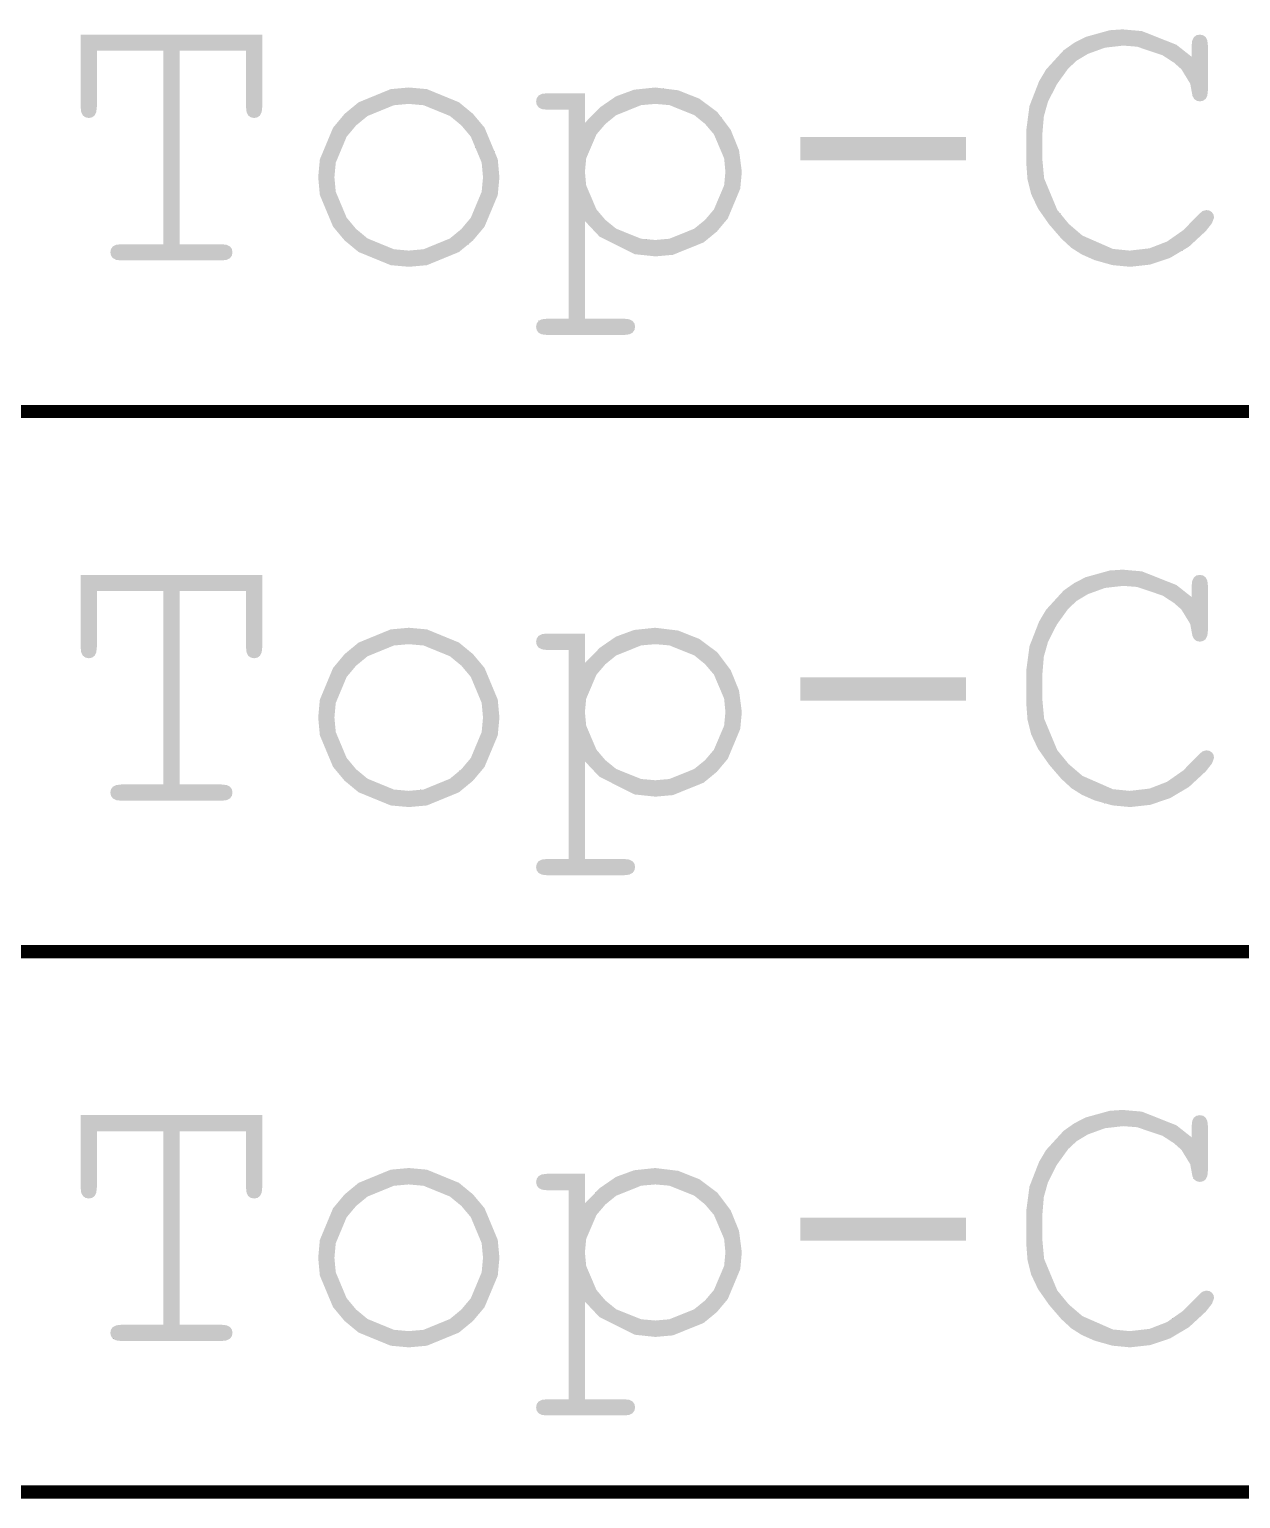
# Model space of a CAD drawing. Extents: x -3 to 268, y -4 to 76.
# Drawn here: x 207.35 to 216.55, y 42.79 to 53.94 of the extents above; entities that cross this region are included whole.
import ezdxf

# ---------------------------------------------------------------- set-up
doc = ezdxf.new("R2010")
doc.units = 0
doc.layers.add('DRILL_SYMBOLS', color=255, linetype='CONTINUOUS')

msp = doc.modelspace()

# ---------------------------------------------------------------- hatches: boundary and pattern name
at = {"layer": 'DRILL_SYMBOLS'}
for points in [[(208.492841, 53.774388), (208.492841, 52.306614), (208.812177, 52.306614), (208.849896, 52.302403), (208.875165, 52.289769), (208.889447, 52.270176), (208.894208, 52.245091), (208.889447, 52.220921), (208.875165, 52.201146), (208.849896, 52.187962), (208.812177, 52.183568), (208.048993, 52.183568), (208.011273, 52.187962), (207.986005, 52.201146), (207.971723, 52.220921), (207.966962, 52.245091), (207.971723, 52.270176), (207.986005, 52.289769), (208.011273, 52.302403), (208.048993, 52.306614), (208.368329, 52.306614), (208.368329, 53.774388), (207.864423, 53.774388), (207.864423, 53.348118), (207.860211, 53.3093), (207.847577, 53.283665), (207.827985, 53.269383), (207.802899, 53.264622), (207.778729, 53.269383), (207.758954, 53.283665), (207.74577, 53.3093), (207.741376, 53.348118), (207.741376, 53.897435), (209.119794, 53.897435), (209.119794, 53.348118), (209.115582, 53.3093), (209.102948, 53.283665), (209.083356, 53.269383), (209.05827, 53.264622), (209.033185, 53.269383), (209.013593, 53.283665), (209.000958, 53.3093), (208.996747, 53.348118), (208.996747, 53.774388)], [(216.174481, 53.728978), (216.174481, 53.815403), (216.178693, 53.853123), (216.191327, 53.878392), (216.210919, 53.892674), (216.236005, 53.897435), (216.26109, 53.892674), (216.280683, 53.878392), (216.293317, 53.853123), (216.297528, 53.815403), (216.297528, 53.474095), (216.293317, 53.435276), (216.280683, 53.409642), (216.26109, 53.395359), (216.236005, 53.390599), (216.213117, 53.394993), (216.194257, 53.408177), (216.18089, 53.431248), (216.174481, 53.465306), (216.163404, 53.52509), (216.096753, 53.634221), (216.041181, 53.683568), (215.95329, 53.740605), (215.759931, 53.80579), (215.654462, 53.813939), (215.5164, 53.798192), (215.386395, 53.75095), (215.302167, 53.700413), (215.236981, 53.639622), (215.150189, 53.519139), (215.083173, 53.386204), (215.052411, 53.277073), (215.042157, 53.154759), (215.042157, 52.939427), (215.054608, 52.806263), (215.154218, 52.567128), (215.241376, 52.461155), (215.345014, 52.372395), (215.576459, 52.270955), (215.704267, 52.258275), (215.85423, 52.275486), (215.987714, 52.327122), (216.110944, 52.413548), (216.230145, 52.53513), (216.256513, 52.558201), (216.28581, 52.565892), (216.309613, 52.561863), (216.32829, 52.549778), (216.340375, 52.531468), (216.344403, 52.508763), (216.328656, 52.466282), (216.281415, 52.406224), (216.15379, 52.288121), (216.011151, 52.203343), (215.860089, 52.152274), (215.707196, 52.135251), (215.572797, 52.148062), (215.4362, 52.186497), (215.339887, 52.229344), (215.261884, 52.278782), (215.185163, 52.349644), (215.092694, 52.456761), (215.008283, 52.577244), (214.955731, 52.688206), (214.928266, 52.799717), (214.91911, 52.921849), (214.91911, 53.172337), (214.943463, 53.355992), (215.016522, 53.543675), (215.069715, 53.63303), (215.203015, 53.778782), (215.283124, 53.835179), (215.369504, 53.879719), (215.552976, 53.930623), (215.650067, 53.936985), (215.797101, 53.923985), (216.059308, 53.819981)], [(210.920087, 52.814915), (210.907498, 52.679417), (210.80679, 52.439183), (210.795575, 52.814915), (210.785275, 52.926335), (210.702878, 53.123356), (210.63078, 53.208958), (210.544034, 53.280095), (210.344449, 53.361393), (210.23161, 53.371556), (210.118772, 53.361348), (209.919187, 53.279683), (209.83244, 53.208226), (209.760343, 53.122395), (209.677945, 52.92574), (209.667645, 52.814915), (209.677945, 52.704686), (209.760343, 52.508397), (209.83244, 52.422337), (209.919187, 52.35056), (210.118772, 52.268528), (210.23161, 52.258275), (210.344449, 52.268483), (210.544034, 52.350148), (210.63078, 52.421605), (210.702878, 52.507435), (210.785275, 52.704091), (210.795575, 52.814915), (210.80679, 52.439183), (210.718671, 52.334446), (210.61279, 52.247298), (210.369992, 52.1477), (210.233075, 52.135251), (210.094922, 52.147746), (209.851026, 52.24771), (209.745282, 52.335179), (209.657483, 52.440144), (209.557141, 52.680012), (209.544599, 52.814915), (209.557141, 52.950459), (209.657483, 53.19106), (209.745282, 53.296116), (209.851026, 53.383595), (210.094922, 53.483571), (210.233075, 53.496068), (210.369992, 53.483616), (210.61279, 53.384007), (210.718671, 53.296849), (210.80679, 53.192021), (210.907498, 52.951054)], [(211.569013, 53.452122), (211.569013, 53.228001), (211.682904, 53.344822), (211.804853, 53.428685), (211.942182, 53.479222), (212.102216, 53.496068), (212.276898, 53.474827), (212.437665, 53.411107), (212.574079, 53.309483), (212.675702, 53.174534), (212.738873, 53.019078), (212.759931, 52.855931), (212.748075, 52.728169), (212.653226, 52.501484), (212.635419, 52.855931), (212.62576, 52.958333), (212.54849, 53.140339), (212.480878, 53.219944), (212.39935, 53.286274), (212.210752, 53.36208), (212.103681, 53.371556), (211.995923, 53.362034), (211.806226, 53.285862), (211.724286, 53.219212), (211.656354, 53.139378), (211.578717, 52.957737), (211.569013, 52.855931), (211.578717, 52.753483), (211.656354, 52.57111), (211.724286, 52.491185), (211.806226, 52.424534), (211.995923, 52.348362), (212.103681, 52.338841), (212.210156, 52.348317), (212.398389, 52.424122), (212.480145, 52.490452), (212.548078, 52.570149), (212.625714, 52.752888), (212.635419, 52.855931), (212.653226, 52.501484), (212.570233, 52.402562), (212.469937, 52.32021), (212.236661, 52.226094), (212.103681, 52.214329), (211.946668, 52.231083), (211.679334, 52.365117), (211.569013, 52.482396), (211.569013, 51.741208), (211.867841, 51.741208), (211.905561, 51.736996), (211.930829, 51.724362), (211.945111, 51.70477), (211.949872, 51.679684), (211.945111, 51.655514), (211.930829, 51.635739), (211.905561, 51.622555), (211.867841, 51.618161), (211.280438, 51.618161), (211.242719, 51.622372), (211.21745, 51.635006), (211.203168, 51.654599), (211.198407, 51.679684), (211.203168, 51.70477), (211.21745, 51.724362), (211.242719, 51.736996), (211.280438, 51.741208), (211.445966, 51.741208), (211.445966, 53.32761), (211.280438, 53.32761), (211.242719, 53.332005), (211.21745, 53.345189), (211.203168, 53.36533), (211.198407, 53.390599), (211.203168, 53.414769), (211.21745, 53.434544), (211.242719, 53.447728), (211.280438, 53.452122)], [(214.460614, 53.119603), (214.460614, 52.943821), (213.205243, 52.943821), (213.205243, 53.119603)], [(208.492841, 49.674388), (208.492841, 48.206614), (208.812177, 48.206614), (208.849896, 48.202403), (208.875165, 48.189769), (208.889447, 48.170176), (208.894208, 48.145091), (208.889447, 48.120921), (208.875165, 48.101146), (208.849896, 48.087962), (208.812177, 48.083568), (208.048993, 48.083568), (208.011273, 48.087962), (207.986005, 48.101146), (207.971723, 48.120921), (207.966962, 48.145091), (207.971723, 48.170176), (207.986005, 48.189769), (208.011273, 48.202403), (208.048993, 48.206614), (208.368329, 48.206614), (208.368329, 49.674388), (207.864423, 49.674388), (207.864423, 49.248118), (207.860211, 49.2093), (207.847577, 49.183665), (207.827985, 49.169383), (207.802899, 49.164622), (207.778729, 49.169383), (207.758954, 49.183665), (207.74577, 49.2093), (207.741376, 49.248118), (207.741376, 49.797435), (209.119794, 49.797435), (209.119794, 49.248118), (209.115582, 49.2093), (209.102948, 49.183665), (209.083356, 49.169383), (209.05827, 49.164622), (209.033185, 49.169383), (209.013593, 49.183665), (209.000958, 49.2093), (208.996747, 49.248118), (208.996747, 49.674388)], [(216.174481, 49.628978), (216.174481, 49.715403), (216.178693, 49.753123), (216.191327, 49.778392), (216.210919, 49.792674), (216.236005, 49.797435), (216.26109, 49.792674), (216.280683, 49.778392), (216.293317, 49.753123), (216.297528, 49.715403), (216.297528, 49.374095), (216.293317, 49.335276), (216.280683, 49.309642), (216.26109, 49.295359), (216.236005, 49.290599), (216.213117, 49.294993), (216.194257, 49.308177), (216.18089, 49.331248), (216.174481, 49.365306), (216.163404, 49.42509), (216.096753, 49.534221), (216.041181, 49.583568), (215.95329, 49.640605), (215.759931, 49.70579), (215.654462, 49.713939), (215.5164, 49.698192), (215.386395, 49.65095), (215.302167, 49.600413), (215.236981, 49.539622), (215.150189, 49.419139), (215.083173, 49.286204), (215.052411, 49.177073), (215.042157, 49.054759), (215.042157, 48.839427), (215.054608, 48.706263), (215.154218, 48.467128), (215.241376, 48.361155), (215.345014, 48.272395), (215.576459, 48.170955), (215.704267, 48.158275), (215.85423, 48.175486), (215.987714, 48.227122), (216.110944, 48.313548), (216.230145, 48.43513), (216.256513, 48.458201), (216.28581, 48.465892), (216.309613, 48.461863), (216.32829, 48.449778), (216.340375, 48.431468), (216.344403, 48.408763), (216.328656, 48.366282), (216.281415, 48.306224), (216.15379, 48.188121), (216.011151, 48.103343), (215.860089, 48.052274), (215.707196, 48.035251), (215.572797, 48.048062), (215.4362, 48.086497), (215.339887, 48.129344), (215.261884, 48.178782), (215.185163, 48.249644), (215.092694, 48.356761), (215.008283, 48.477244), (214.955731, 48.588206), (214.928266, 48.699717), (214.91911, 48.821849), (214.91911, 49.072337), (214.943463, 49.255992), (215.016522, 49.443675), (215.069715, 49.53303), (215.203015, 49.678782), (215.283124, 49.735179), (215.369504, 49.779719), (215.552976, 49.830623), (215.650067, 49.836985), (215.797101, 49.823985), (216.059308, 49.719981)], [(210.920087, 48.714915), (210.907498, 48.579417), (210.80679, 48.339183), (210.795575, 48.714915), (210.785275, 48.826335), (210.702878, 49.023356), (210.63078, 49.108958), (210.544034, 49.180095), (210.344449, 49.261393), (210.23161, 49.271556), (210.118772, 49.261348), (209.919187, 49.179683), (209.83244, 49.108226), (209.760343, 49.022395), (209.677945, 48.82574), (209.667645, 48.714915), (209.677945, 48.604686), (209.760343, 48.408397), (209.83244, 48.322337), (209.919187, 48.25056), (210.118772, 48.168528), (210.23161, 48.158275), (210.344449, 48.168483), (210.544034, 48.250148), (210.63078, 48.321605), (210.702878, 48.407435), (210.785275, 48.604091), (210.795575, 48.714915), (210.80679, 48.339183), (210.718671, 48.234446), (210.61279, 48.147298), (210.369992, 48.0477), (210.233075, 48.035251), (210.094922, 48.047746), (209.851026, 48.14771), (209.745282, 48.235179), (209.657483, 48.340144), (209.557141, 48.580012), (209.544599, 48.714915), (209.557141, 48.850459), (209.657483, 49.09106), (209.745282, 49.196116), (209.851026, 49.283595), (210.094922, 49.383571), (210.233075, 49.396068), (210.369992, 49.383616), (210.61279, 49.284007), (210.718671, 49.196849), (210.80679, 49.092021), (210.907498, 48.851054)], [(211.569013, 49.352122), (211.569013, 49.128001), (211.682904, 49.244822), (211.804853, 49.328685), (211.942182, 49.379222), (212.102216, 49.396068), (212.276898, 49.374827), (212.437665, 49.311107), (212.574079, 49.209483), (212.675702, 49.074534), (212.738873, 48.919078), (212.759931, 48.755931), (212.748075, 48.628169), (212.653226, 48.401484), (212.635419, 48.755931), (212.62576, 48.858333), (212.54849, 49.040339), (212.480878, 49.119944), (212.39935, 49.186274), (212.210752, 49.26208), (212.103681, 49.271556), (211.995923, 49.262034), (211.806226, 49.185862), (211.724286, 49.119212), (211.656354, 49.039378), (211.578717, 48.857737), (211.569013, 48.755931), (211.578717, 48.653483), (211.656354, 48.47111), (211.724286, 48.391185), (211.806226, 48.324534), (211.995923, 48.248362), (212.103681, 48.238841), (212.210156, 48.248317), (212.398389, 48.324122), (212.480145, 48.390452), (212.548078, 48.470149), (212.625714, 48.652888), (212.635419, 48.755931), (212.653226, 48.401484), (212.570233, 48.302562), (212.469937, 48.22021), (212.236661, 48.126094), (212.103681, 48.114329), (211.946668, 48.131083), (211.679334, 48.265117), (211.569013, 48.382396), (211.569013, 47.641208), (211.867841, 47.641208), (211.905561, 47.636996), (211.930829, 47.624362), (211.945111, 47.60477), (211.949872, 47.579684), (211.945111, 47.555514), (211.930829, 47.535739), (211.905561, 47.522555), (211.867841, 47.518161), (211.280438, 47.518161), (211.242719, 47.522372), (211.21745, 47.535006), (211.203168, 47.554599), (211.198407, 47.579684), (211.203168, 47.60477), (211.21745, 47.624362), (211.242719, 47.636996), (211.280438, 47.641208), (211.445966, 47.641208), (211.445966, 49.22761), (211.280438, 49.22761), (211.242719, 49.232005), (211.21745, 49.245189), (211.203168, 49.26533), (211.198407, 49.290599), (211.203168, 49.314769), (211.21745, 49.334544), (211.242719, 49.347728), (211.280438, 49.352122)], [(214.460614, 49.019603), (214.460614, 48.843821), (213.205243, 48.843821), (213.205243, 49.019603)], [(216.174481, 45.528978), (216.174481, 45.615403), (216.178693, 45.653123), (216.191327, 45.678392), (216.210919, 45.692674), (216.236005, 45.697435), (216.26109, 45.692674), (216.280683, 45.678392), (216.293317, 45.653123), (216.297528, 45.615403), (216.297528, 45.274095), (216.293317, 45.235276), (216.280683, 45.209642), (216.26109, 45.195359), (216.236005, 45.190599), (216.213117, 45.194993), (216.194257, 45.208177), (216.18089, 45.231248), (216.174481, 45.265306), (216.163404, 45.32509), (216.096753, 45.434221), (216.041181, 45.483568), (215.95329, 45.540605), (215.759931, 45.60579), (215.654462, 45.613939), (215.5164, 45.598192), (215.386395, 45.55095), (215.302167, 45.500413), (215.236981, 45.439622), (215.150189, 45.319139), (215.083173, 45.186204), (215.052411, 45.077073), (215.042157, 44.954759), (215.042157, 44.739427), (215.054608, 44.606263), (215.154218, 44.367128), (215.241376, 44.261155), (215.345014, 44.172395), (215.576459, 44.070955), (215.704267, 44.058275), (215.85423, 44.075486), (215.987714, 44.127122), (216.110944, 44.213548), (216.230145, 44.33513), (216.256513, 44.358201), (216.28581, 44.365892), (216.309613, 44.361863), (216.32829, 44.349778), (216.340375, 44.331468), (216.344403, 44.308763), (216.328656, 44.266282), (216.281415, 44.206224), (216.15379, 44.088121), (216.011151, 44.003343), (215.860089, 43.952274), (215.707196, 43.935251), (215.572797, 43.948062), (215.4362, 43.986497), (215.339887, 44.029344), (215.261884, 44.078782), (215.185163, 44.149644), (215.092694, 44.256761), (215.008283, 44.377244), (214.955731, 44.488206), (214.928266, 44.599717), (214.91911, 44.721849), (214.91911, 44.972337), (214.943463, 45.155992), (215.016522, 45.343675), (215.069715, 45.43303), (215.203015, 45.578782), (215.283124, 45.635179), (215.369504, 45.679719), (215.552976, 45.730623), (215.650067, 45.736985), (215.797101, 45.723985), (216.059308, 45.619981)], [(208.492841, 45.574388), (208.492841, 44.106614), (208.812177, 44.106614), (208.849896, 44.102403), (208.875165, 44.089769), (208.889447, 44.070176), (208.894208, 44.045091), (208.889447, 44.020921), (208.875165, 44.001146), (208.849896, 43.987962), (208.812177, 43.983568), (208.048993, 43.983568), (208.011273, 43.987962), (207.986005, 44.001146), (207.971723, 44.020921), (207.966962, 44.045091), (207.971723, 44.070176), (207.986005, 44.089769), (208.011273, 44.102403), (208.048993, 44.106614), (208.368329, 44.106614), (208.368329, 45.574388), (207.864423, 45.574388), (207.864423, 45.148118), (207.860211, 45.1093), (207.847577, 45.083665), (207.827985, 45.069383), (207.802899, 45.064622), (207.778729, 45.069383), (207.758954, 45.083665), (207.74577, 45.1093), (207.741376, 45.148118), (207.741376, 45.697435), (209.119794, 45.697435), (209.119794, 45.148118), (209.115582, 45.1093), (209.102948, 45.083665), (209.083356, 45.069383), (209.05827, 45.064622), (209.033185, 45.069383), (209.013593, 45.083665), (209.000958, 45.1093), (208.996747, 45.148118), (208.996747, 45.574388)], [(210.920087, 44.614915), (210.907498, 44.479417), (210.80679, 44.239183), (210.795575, 44.614915), (210.785275, 44.726335), (210.702878, 44.923356), (210.63078, 45.008958), (210.544034, 45.080095), (210.344449, 45.161393), (210.23161, 45.171556), (210.118772, 45.161348), (209.919187, 45.079683), (209.83244, 45.008226), (209.760343, 44.922395), (209.677945, 44.72574), (209.667645, 44.614915), (209.677945, 44.504686), (209.760343, 44.308397), (209.83244, 44.222337), (209.919187, 44.15056), (210.118772, 44.068528), (210.23161, 44.058275), (210.344449, 44.068483), (210.544034, 44.150148), (210.63078, 44.221605), (210.702878, 44.307435), (210.785275, 44.504091), (210.795575, 44.614915), (210.80679, 44.239183), (210.718671, 44.134446), (210.61279, 44.047298), (210.369992, 43.9477), (210.233075, 43.935251), (210.094922, 43.947746), (209.851026, 44.04771), (209.745282, 44.135179), (209.657483, 44.240144), (209.557141, 44.480012), (209.544599, 44.614915), (209.557141, 44.750459), (209.657483, 44.99106), (209.745282, 45.096116), (209.851026, 45.183595), (210.094922, 45.283571), (210.233075, 45.296068), (210.369992, 45.283616), (210.61279, 45.184007), (210.718671, 45.096849), (210.80679, 44.992021), (210.907498, 44.751054)], [(211.569013, 45.252122), (211.569013, 45.028001), (211.682904, 45.144822), (211.804853, 45.228685), (211.942182, 45.279222), (212.102216, 45.296068), (212.276898, 45.274827), (212.437665, 45.211107), (212.574079, 45.109483), (212.675702, 44.974534), (212.738873, 44.819078), (212.759931, 44.655931), (212.748075, 44.528169), (212.653226, 44.301484), (212.635419, 44.655931), (212.62576, 44.758333), (212.54849, 44.940339), (212.480878, 45.019944), (212.39935, 45.086274), (212.210752, 45.16208), (212.103681, 45.171556), (211.995923, 45.162034), (211.806226, 45.085862), (211.724286, 45.019212), (211.656354, 44.939378), (211.578717, 44.757737), (211.569013, 44.655931), (211.578717, 44.553483), (211.656354, 44.37111), (211.724286, 44.291185), (211.806226, 44.224534), (211.995923, 44.148362), (212.103681, 44.138841), (212.210156, 44.148317), (212.398389, 44.224122), (212.480145, 44.290452), (212.548078, 44.370149), (212.625714, 44.552888), (212.635419, 44.655931), (212.653226, 44.301484), (212.570233, 44.202562), (212.469937, 44.12021), (212.236661, 44.026094), (212.103681, 44.014329), (211.946668, 44.031083), (211.679334, 44.165117), (211.569013, 44.282396), (211.569013, 43.541208), (211.867841, 43.541208), (211.905561, 43.536996), (211.930829, 43.524362), (211.945111, 43.50477), (211.949872, 43.479684), (211.945111, 43.455514), (211.930829, 43.435739), (211.905561, 43.422555), (211.867841, 43.418161), (211.280438, 43.418161), (211.242719, 43.422372), (211.21745, 43.435006), (211.203168, 43.454599), (211.198407, 43.479684), (211.203168, 43.50477), (211.21745, 43.524362), (211.242719, 43.536996), (211.280438, 43.541208), (211.445966, 43.541208), (211.445966, 45.12761), (211.280438, 45.12761), (211.242719, 45.132005), (211.21745, 45.145189), (211.203168, 45.16533), (211.198407, 45.190599), (211.203168, 45.214769), (211.21745, 45.234544), (211.242719, 45.247728), (211.280438, 45.252122)], [(214.460614, 44.919603), (214.460614, 44.743821), (213.205243, 44.743821), (213.205243, 44.919603)]]:
    msp.add_hatch(color=7, dxfattribs=at).paths.add_polyline_path(points)

# ---------------------------------------------------------------- linework, layer by layer
at = {"layer": 'DRILL_SYMBOLS', "color": 7}
for points, const_width in [([(208.492841, 53.774388), (208.492841, 52.306614), (208.812177, 52.306614), (208.849896, 52.302403), (208.875165, 52.289769), (208.889447, 52.270176), (208.894208, 52.245091), (208.889447, 52.220921), (208.875165, 52.201146), (208.849896, 52.187962), (208.812177, 52.183568), (208.048993, 52.183568), (208.011273, 52.187962), (207.986005, 52.201146), (207.971723, 52.220921), (207.966962, 52.245091), (207.971723, 52.270176), (207.986005, 52.289769), (208.011273, 52.302403), (208.048993, 52.306614), (208.368329, 52.306614), (208.368329, 53.774388), (207.864423, 53.774388), (207.864423, 53.348118), (207.860211, 53.3093), (207.847577, 53.283665), (207.827985, 53.269383), (207.802899, 53.264622), (207.778729, 53.269383), (207.758954, 53.283665), (207.74577, 53.3093), (207.741376, 53.348118), (207.741376, 53.897435), (209.119794, 53.897435), (209.119794, 53.348118), (209.115582, 53.3093), (209.102948, 53.283665), (209.083356, 53.269383), (209.05827, 53.264622), (209.033185, 53.269383), (209.013593, 53.283665), (209.000958, 53.3093), (208.996747, 53.348118), (208.996747, 53.774388), (208.492841, 53.774388)], 0.000001), ([(216.174481, 53.728978), (216.174481, 53.815403), (216.178693, 53.853123), (216.191327, 53.878392), (216.210919, 53.892674), (216.236005, 53.897435), (216.26109, 53.892674), (216.280683, 53.878392), (216.293317, 53.853123), (216.297528, 53.815403), (216.297528, 53.474095), (216.293317, 53.435276), (216.280683, 53.409642), (216.26109, 53.395359), (216.236005, 53.390599), (216.213117, 53.394993), (216.194257, 53.408177), (216.18089, 53.431248), (216.174481, 53.465306), (216.163404, 53.52509), (216.096753, 53.634221), (216.041181, 53.683568), (215.95329, 53.740605), (215.759931, 53.80579), (215.654462, 53.813939), (215.5164, 53.798192), (215.386395, 53.75095), (215.302167, 53.700413), (215.236981, 53.639622), (215.150189, 53.519139), (215.083173, 53.386204), (215.052411, 53.277073), (215.042157, 53.154759), (215.042157, 52.939427), (215.054608, 52.806263), (215.154218, 52.567128), (215.241376, 52.461155), (215.345014, 52.372395), (215.576459, 52.270955), (215.704267, 52.258275), (215.85423, 52.275486), (215.987714, 52.327122), (216.110944, 52.413548), (216.230145, 52.53513), (216.256513, 52.558201), (216.28581, 52.565892), (216.309613, 52.561863), (216.32829, 52.549778), (216.340375, 52.531468), (216.344403, 52.508763), (216.328656, 52.466282), (216.281415, 52.406224), (216.15379, 52.288121), (216.011151, 52.203343), (215.860089, 52.152274), (215.707196, 52.135251), (215.572797, 52.148062), (215.4362, 52.186497), (215.339887, 52.229344), (215.261884, 52.278782), (215.185163, 52.349644), (215.092694, 52.456761), (215.008283, 52.577244), (214.955731, 52.688206), (214.928266, 52.799717), (214.91911, 52.921849), (214.91911, 53.172337), (214.943463, 53.355992), (215.016522, 53.543675), (215.069715, 53.63303), (215.203015, 53.778782), (215.283124, 53.835179), (215.369504, 53.879719), (215.552976, 53.930623), (215.650067, 53.936985), (215.797101, 53.923985), (216.059308, 53.819981), (216.174481, 53.728978)], 0.000001), ([(210.920087, 52.814915), (210.907498, 52.679417), (210.80679, 52.439183), (210.795575, 52.814915), (210.785275, 52.926335), (210.702878, 53.123356), (210.63078, 53.208958), (210.544034, 53.280095), (210.344449, 53.361393), (210.23161, 53.371556), (210.118772, 53.361348), (209.919187, 53.279683), (209.83244, 53.208226), (209.760343, 53.122395), (209.677945, 52.92574), (209.667645, 52.814915), (209.677945, 52.704686), (209.760343, 52.508397), (209.83244, 52.422337), (209.919187, 52.35056), (210.118772, 52.268528), (210.23161, 52.258275), (210.344449, 52.268483), (210.544034, 52.350148), (210.63078, 52.421605), (210.702878, 52.507435), (210.785275, 52.704091), (210.795575, 52.814915), (210.80679, 52.439183), (210.718671, 52.334446), (210.61279, 52.247298), (210.369992, 52.1477), (210.233075, 52.135251), (210.094922, 52.147746), (209.851026, 52.24771), (209.745282, 52.335179), (209.657483, 52.440144), (209.557141, 52.680012), (209.544599, 52.814915), (209.557141, 52.950459), (209.657483, 53.19106), (209.745282, 53.296116), (209.851026, 53.383595), (210.094922, 53.483571), (210.233075, 53.496068), (210.369992, 53.483616), (210.61279, 53.384007), (210.718671, 53.296849), (210.80679, 53.192021), (210.907498, 52.951054), (210.920087, 52.814915)], 0.000001), ([(211.569013, 53.452122), (211.569013, 53.228001), (211.682904, 53.344822), (211.804853, 53.428685), (211.942182, 53.479222), (212.102216, 53.496068), (212.276898, 53.474827), (212.437665, 53.411107), (212.574079, 53.309483), (212.675702, 53.174534), (212.738873, 53.019078), (212.759931, 52.855931), (212.748075, 52.728169), (212.653226, 52.501484), (212.635419, 52.855931), (212.62576, 52.958333), (212.54849, 53.140339), (212.480878, 53.219944), (212.39935, 53.286274), (212.210752, 53.36208), (212.103681, 53.371556), (211.995923, 53.362034), (211.806226, 53.285862), (211.724286, 53.219212), (211.656354, 53.139378), (211.578717, 52.957737), (211.569013, 52.855931), (211.578717, 52.753483), (211.656354, 52.57111), (211.724286, 52.491185), (211.806226, 52.424534), (211.995923, 52.348362), (212.103681, 52.338841), (212.210156, 52.348317), (212.398389, 52.424122), (212.480145, 52.490452), (212.548078, 52.570149), (212.625714, 52.752888), (212.635419, 52.855931), (212.653226, 52.501484), (212.570233, 52.402562), (212.469937, 52.32021), (212.236661, 52.226094), (212.103681, 52.214329), (211.946668, 52.231083), (211.679334, 52.365117), (211.569013, 52.482396), (211.569013, 51.741208), (211.867841, 51.741208), (211.905561, 51.736996), (211.930829, 51.724362), (211.945111, 51.70477), (211.949872, 51.679684), (211.945111, 51.655514), (211.930829, 51.635739), (211.905561, 51.622555), (211.867841, 51.618161), (211.280438, 51.618161), (211.242719, 51.622372), (211.21745, 51.635006), (211.203168, 51.654599), (211.198407, 51.679684), (211.203168, 51.70477), (211.21745, 51.724362), (211.242719, 51.736996), (211.280438, 51.741208), (211.445966, 51.741208), (211.445966, 53.32761), (211.280438, 53.32761), (211.242719, 53.332005), (211.21745, 53.345189), (211.203168, 53.36533), (211.198407, 53.390599), (211.203168, 53.414769), (211.21745, 53.434544), (211.242719, 53.447728), (211.280438, 53.452122), (211.569013, 53.452122)], 0.000001), ([(214.460614, 53.119603), (214.460614, 52.943821), (213.205243, 52.943821), (213.205243, 53.119603), (214.460614, 53.119603)], 0.000001), ([(110.923999, 51.037377), (267.529853, 51.037377)], 0.1), ([(208.492841, 49.674388), (208.492841, 48.206614), (208.812177, 48.206614), (208.849896, 48.202403), (208.875165, 48.189769), (208.889447, 48.170176), (208.894208, 48.145091), (208.889447, 48.120921), (208.875165, 48.101146), (208.849896, 48.087962), (208.812177, 48.083568), (208.048993, 48.083568), (208.011273, 48.087962), (207.986005, 48.101146), (207.971723, 48.120921), (207.966962, 48.145091), (207.971723, 48.170176), (207.986005, 48.189769), (208.011273, 48.202403), (208.048993, 48.206614), (208.368329, 48.206614), (208.368329, 49.674388), (207.864423, 49.674388), (207.864423, 49.248118), (207.860211, 49.2093), (207.847577, 49.183665), (207.827985, 49.169383), (207.802899, 49.164622), (207.778729, 49.169383), (207.758954, 49.183665), (207.74577, 49.2093), (207.741376, 49.248118), (207.741376, 49.797435), (209.119794, 49.797435), (209.119794, 49.248118), (209.115582, 49.2093), (209.102948, 49.183665), (209.083356, 49.169383), (209.05827, 49.164622), (209.033185, 49.169383), (209.013593, 49.183665), (209.000958, 49.2093), (208.996747, 49.248118), (208.996747, 49.674388), (208.492841, 49.674388)], 0.000001), ([(216.174481, 49.628978), (216.174481, 49.715403), (216.178693, 49.753123), (216.191327, 49.778392), (216.210919, 49.792674), (216.236005, 49.797435), (216.26109, 49.792674), (216.280683, 49.778392), (216.293317, 49.753123), (216.297528, 49.715403), (216.297528, 49.374095), (216.293317, 49.335276), (216.280683, 49.309642), (216.26109, 49.295359), (216.236005, 49.290599), (216.213117, 49.294993), (216.194257, 49.308177), (216.18089, 49.331248), (216.174481, 49.365306), (216.163404, 49.42509), (216.096753, 49.534221), (216.041181, 49.583568), (215.95329, 49.640605), (215.759931, 49.70579), (215.654462, 49.713939), (215.5164, 49.698192), (215.386395, 49.65095), (215.302167, 49.600413), (215.236981, 49.539622), (215.150189, 49.419139), (215.083173, 49.286204), (215.052411, 49.177073), (215.042157, 49.054759), (215.042157, 48.839427), (215.054608, 48.706263), (215.154218, 48.467128), (215.241376, 48.361155), (215.345014, 48.272395), (215.576459, 48.170955), (215.704267, 48.158275), (215.85423, 48.175486), (215.987714, 48.227122), (216.110944, 48.313548), (216.230145, 48.43513), (216.256513, 48.458201), (216.28581, 48.465892), (216.309613, 48.461863), (216.32829, 48.449778), (216.340375, 48.431468), (216.344403, 48.408763), (216.328656, 48.366282), (216.281415, 48.306224), (216.15379, 48.188121), (216.011151, 48.103343), (215.860089, 48.052274), (215.707196, 48.035251), (215.572797, 48.048062), (215.4362, 48.086497), (215.339887, 48.129344), (215.261884, 48.178782), (215.185163, 48.249644), (215.092694, 48.356761), (215.008283, 48.477244), (214.955731, 48.588206), (214.928266, 48.699717), (214.91911, 48.821849), (214.91911, 49.072337), (214.943463, 49.255992), (215.016522, 49.443675), (215.069715, 49.53303), (215.203015, 49.678782), (215.283124, 49.735179), (215.369504, 49.779719), (215.552976, 49.830623), (215.650067, 49.836985), (215.797101, 49.823985), (216.059308, 49.719981), (216.174481, 49.628978)], 0.000001), ([(210.920087, 48.714915), (210.907498, 48.579417), (210.80679, 48.339183), (210.795575, 48.714915), (210.785275, 48.826335), (210.702878, 49.023356), (210.63078, 49.108958), (210.544034, 49.180095), (210.344449, 49.261393), (210.23161, 49.271556), (210.118772, 49.261348), (209.919187, 49.179683), (209.83244, 49.108226), (209.760343, 49.022395), (209.677945, 48.82574), (209.667645, 48.714915), (209.677945, 48.604686), (209.760343, 48.408397), (209.83244, 48.322337), (209.919187, 48.25056), (210.118772, 48.168528), (210.23161, 48.158275), (210.344449, 48.168483), (210.544034, 48.250148), (210.63078, 48.321605), (210.702878, 48.407435), (210.785275, 48.604091), (210.795575, 48.714915), (210.80679, 48.339183), (210.718671, 48.234446), (210.61279, 48.147298), (210.369992, 48.0477), (210.233075, 48.035251), (210.094922, 48.047746), (209.851026, 48.14771), (209.745282, 48.235179), (209.657483, 48.340144), (209.557141, 48.580012), (209.544599, 48.714915), (209.557141, 48.850459), (209.657483, 49.09106), (209.745282, 49.196116), (209.851026, 49.283595), (210.094922, 49.383571), (210.233075, 49.396068), (210.369992, 49.383616), (210.61279, 49.284007), (210.718671, 49.196849), (210.80679, 49.092021), (210.907498, 48.851054), (210.920087, 48.714915)], 0.000001), ([(211.569013, 49.352122), (211.569013, 49.128001), (211.682904, 49.244822), (211.804853, 49.328685), (211.942182, 49.379222), (212.102216, 49.396068), (212.276898, 49.374827), (212.437665, 49.311107), (212.574079, 49.209483), (212.675702, 49.074534), (212.738873, 48.919078), (212.759931, 48.755931), (212.748075, 48.628169), (212.653226, 48.401484), (212.635419, 48.755931), (212.62576, 48.858333), (212.54849, 49.040339), (212.480878, 49.119944), (212.39935, 49.186274), (212.210752, 49.26208), (212.103681, 49.271556), (211.995923, 49.262034), (211.806226, 49.185862), (211.724286, 49.119212), (211.656354, 49.039378), (211.578717, 48.857737), (211.569013, 48.755931), (211.578717, 48.653483), (211.656354, 48.47111), (211.724286, 48.391185), (211.806226, 48.324534), (211.995923, 48.248362), (212.103681, 48.238841), (212.210156, 48.248317), (212.398389, 48.324122), (212.480145, 48.390452), (212.548078, 48.470149), (212.625714, 48.652888), (212.635419, 48.755931), (212.653226, 48.401484), (212.570233, 48.302562), (212.469937, 48.22021), (212.236661, 48.126094), (212.103681, 48.114329), (211.946668, 48.131083), (211.679334, 48.265117), (211.569013, 48.382396), (211.569013, 47.641208), (211.867841, 47.641208), (211.905561, 47.636996), (211.930829, 47.624362), (211.945111, 47.60477), (211.949872, 47.579684), (211.945111, 47.555514), (211.930829, 47.535739), (211.905561, 47.522555), (211.867841, 47.518161), (211.280438, 47.518161), (211.242719, 47.522372), (211.21745, 47.535006), (211.203168, 47.554599), (211.198407, 47.579684), (211.203168, 47.60477), (211.21745, 47.624362), (211.242719, 47.636996), (211.280438, 47.641208), (211.445966, 47.641208), (211.445966, 49.22761), (211.280438, 49.22761), (211.242719, 49.232005), (211.21745, 49.245189), (211.203168, 49.26533), (211.198407, 49.290599), (211.203168, 49.314769), (211.21745, 49.334544), (211.242719, 49.347728), (211.280438, 49.352122), (211.569013, 49.352122)], 0.000001), ([(214.460614, 49.019603), (214.460614, 48.843821), (213.205243, 48.843821), (213.205243, 49.019603), (214.460614, 49.019603)], 0.000001), ([(110.923999, 46.937377), (267.529853, 46.937377)], 0.1), ([(216.174481, 45.528978), (216.174481, 45.615403), (216.178693, 45.653123), (216.191327, 45.678392), (216.210919, 45.692674), (216.236005, 45.697435), (216.26109, 45.692674), (216.280683, 45.678392), (216.293317, 45.653123), (216.297528, 45.615403), (216.297528, 45.274095), (216.293317, 45.235276), (216.280683, 45.209642), (216.26109, 45.195359), (216.236005, 45.190599), (216.213117, 45.194993), (216.194257, 45.208177), (216.18089, 45.231248), (216.174481, 45.265306), (216.163404, 45.32509), (216.096753, 45.434221), (216.041181, 45.483568), (215.95329, 45.540605), (215.759931, 45.60579), (215.654462, 45.613939), (215.5164, 45.598192), (215.386395, 45.55095), (215.302167, 45.500413), (215.236981, 45.439622), (215.150189, 45.319139), (215.083173, 45.186204), (215.052411, 45.077073), (215.042157, 44.954759), (215.042157, 44.739427), (215.054608, 44.606263), (215.154218, 44.367128), (215.241376, 44.261155), (215.345014, 44.172395), (215.576459, 44.070955), (215.704267, 44.058275), (215.85423, 44.075486), (215.987714, 44.127122), (216.110944, 44.213548), (216.230145, 44.33513), (216.256513, 44.358201), (216.28581, 44.365892), (216.309613, 44.361863), (216.32829, 44.349778), (216.340375, 44.331468), (216.344403, 44.308763), (216.328656, 44.266282), (216.281415, 44.206224), (216.15379, 44.088121), (216.011151, 44.003343), (215.860089, 43.952274), (215.707196, 43.935251), (215.572797, 43.948062), (215.4362, 43.986497), (215.339887, 44.029344), (215.261884, 44.078782), (215.185163, 44.149644), (215.092694, 44.256761), (215.008283, 44.377244), (214.955731, 44.488206), (214.928266, 44.599717), (214.91911, 44.721849), (214.91911, 44.972337), (214.943463, 45.155992), (215.016522, 45.343675), (215.069715, 45.43303), (215.203015, 45.578782), (215.283124, 45.635179), (215.369504, 45.679719), (215.552976, 45.730623), (215.650067, 45.736985), (215.797101, 45.723985), (216.059308, 45.619981), (216.174481, 45.528978)], 0.000001), ([(208.492841, 45.574388), (208.492841, 44.106614), (208.812177, 44.106614), (208.849896, 44.102403), (208.875165, 44.089769), (208.889447, 44.070176), (208.894208, 44.045091), (208.889447, 44.020921), (208.875165, 44.001146), (208.849896, 43.987962), (208.812177, 43.983568), (208.048993, 43.983568), (208.011273, 43.987962), (207.986005, 44.001146), (207.971723, 44.020921), (207.966962, 44.045091), (207.971723, 44.070176), (207.986005, 44.089769), (208.011273, 44.102403), (208.048993, 44.106614), (208.368329, 44.106614), (208.368329, 45.574388), (207.864423, 45.574388), (207.864423, 45.148118), (207.860211, 45.1093), (207.847577, 45.083665), (207.827985, 45.069383), (207.802899, 45.064622), (207.778729, 45.069383), (207.758954, 45.083665), (207.74577, 45.1093), (207.741376, 45.148118), (207.741376, 45.697435), (209.119794, 45.697435), (209.119794, 45.148118), (209.115582, 45.1093), (209.102948, 45.083665), (209.083356, 45.069383), (209.05827, 45.064622), (209.033185, 45.069383), (209.013593, 45.083665), (209.000958, 45.1093), (208.996747, 45.148118), (208.996747, 45.574388), (208.492841, 45.574388)], 0.000001), ([(210.920087, 44.614915), (210.907498, 44.479417), (210.80679, 44.239183), (210.795575, 44.614915), (210.785275, 44.726335), (210.702878, 44.923356), (210.63078, 45.008958), (210.544034, 45.080095), (210.344449, 45.161393), (210.23161, 45.171556), (210.118772, 45.161348), (209.919187, 45.079683), (209.83244, 45.008226), (209.760343, 44.922395), (209.677945, 44.72574), (209.667645, 44.614915), (209.677945, 44.504686), (209.760343, 44.308397), (209.83244, 44.222337), (209.919187, 44.15056), (210.118772, 44.068528), (210.23161, 44.058275), (210.344449, 44.068483), (210.544034, 44.150148), (210.63078, 44.221605), (210.702878, 44.307435), (210.785275, 44.504091), (210.795575, 44.614915), (210.80679, 44.239183), (210.718671, 44.134446), (210.61279, 44.047298), (210.369992, 43.9477), (210.233075, 43.935251), (210.094922, 43.947746), (209.851026, 44.04771), (209.745282, 44.135179), (209.657483, 44.240144), (209.557141, 44.480012), (209.544599, 44.614915), (209.557141, 44.750459), (209.657483, 44.99106), (209.745282, 45.096116), (209.851026, 45.183595), (210.094922, 45.283571), (210.233075, 45.296068), (210.369992, 45.283616), (210.61279, 45.184007), (210.718671, 45.096849), (210.80679, 44.992021), (210.907498, 44.751054), (210.920087, 44.614915)], 0.000001), ([(211.569013, 45.252122), (211.569013, 45.028001), (211.682904, 45.144822), (211.804853, 45.228685), (211.942182, 45.279222), (212.102216, 45.296068), (212.276898, 45.274827), (212.437665, 45.211107), (212.574079, 45.109483), (212.675702, 44.974534), (212.738873, 44.819078), (212.759931, 44.655931), (212.748075, 44.528169), (212.653226, 44.301484), (212.635419, 44.655931), (212.62576, 44.758333), (212.54849, 44.940339), (212.480878, 45.019944), (212.39935, 45.086274), (212.210752, 45.16208), (212.103681, 45.171556), (211.995923, 45.162034), (211.806226, 45.085862), (211.724286, 45.019212), (211.656354, 44.939378), (211.578717, 44.757737), (211.569013, 44.655931), (211.578717, 44.553483), (211.656354, 44.37111), (211.724286, 44.291185), (211.806226, 44.224534), (211.995923, 44.148362), (212.103681, 44.138841), (212.210156, 44.148317), (212.398389, 44.224122), (212.480145, 44.290452), (212.548078, 44.370149), (212.625714, 44.552888), (212.635419, 44.655931), (212.653226, 44.301484), (212.570233, 44.202562), (212.469937, 44.12021), (212.236661, 44.026094), (212.103681, 44.014329), (211.946668, 44.031083), (211.679334, 44.165117), (211.569013, 44.282396), (211.569013, 43.541208), (211.867841, 43.541208), (211.905561, 43.536996), (211.930829, 43.524362), (211.945111, 43.50477), (211.949872, 43.479684), (211.945111, 43.455514), (211.930829, 43.435739), (211.905561, 43.422555), (211.867841, 43.418161), (211.280438, 43.418161), (211.242719, 43.422372), (211.21745, 43.435006), (211.203168, 43.454599), (211.198407, 43.479684), (211.203168, 43.50477), (211.21745, 43.524362), (211.242719, 43.536996), (211.280438, 43.541208), (211.445966, 43.541208), (211.445966, 45.12761), (211.280438, 45.12761), (211.242719, 45.132005), (211.21745, 45.145189), (211.203168, 45.16533), (211.198407, 45.190599), (211.203168, 45.214769), (211.21745, 45.234544), (211.242719, 45.247728), (211.280438, 45.252122), (211.569013, 45.252122)], 0.000001), ([(214.460614, 44.919603), (214.460614, 44.743821), (213.205243, 44.743821), (213.205243, 44.919603), (214.460614, 44.919603)], 0.000001), ([(110.923999, 42.837377), (267.529853, 42.837377)], 0.1)]:
    msp.add_lwpolyline(points, dxfattribs=dict(at, const_width=const_width))

doc.saveas('drawing.dxf')
